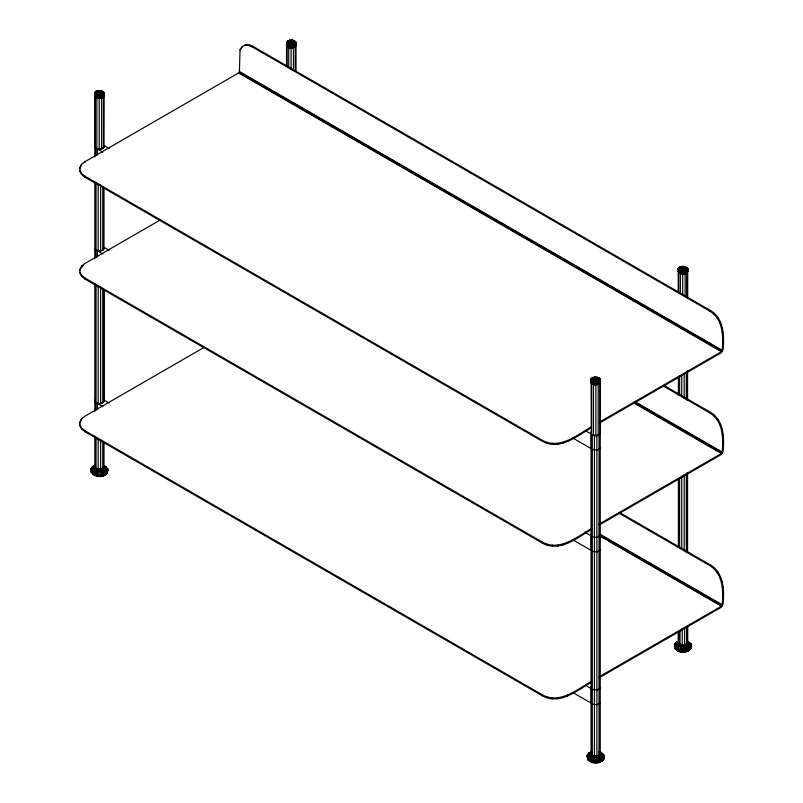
<?xml version="1.0" encoding="UTF-8"?>
<svg xmlns="http://www.w3.org/2000/svg" width="803" height="803" viewBox="0 0 803 803"><rect width="100%" height="100%" fill="white"/><g stroke="black" fill="none" stroke-linecap="round" stroke-linejoin="round"><path stroke-width="1.2" d="M94.824 283.329L94.824 401.751L98.177 403.688L100.636 403.688L103.999 401.751L103.999 289.722M96.049 284.724L96.049 410.253M98.177 403.688L98.177 286.681M102.774 402.976L102.774 288.458M103.999 400.326L103.999 290.796M98.779 470.458C103.707 476.862 99.02 478.106 92.857 474.493L92.837 472.736L96.29 469.675M286.912 43.733C287.916 41.796 299.75 43.091 294.249 40.752C290.044 41.666 283.539 48.953 292.653 47.568C289.07 49.746 283.268 43.663 289.481 41.425L289.642 40.28L292.874 45.329L292.914 47.648L290.445 47.738L290.485 45.45L292.071 40.17L294.37 40.782L289.642 40.28L287.534 41.244L292.101 40.19L294.299 40.742L289.642 40.28L294.37 40.782M593.788 384.396L593.879 382.208L597.452 377.239L600.433 379.478L600.042 383.041L598.576 384.165L593.798 384.496L590.837 382.278L591.189 378.775L592.755 377.601L597.492 377.269C597.713 379.719 602.963 382.098 598.576 384.165C586.973 384.607 598.526 385.741 600.182 382.86C591.289 388.441 587.394 379.377 599.339 378.093C597.924 376.998 590.125 376.145 591.128 380.702C588.91 383.151 597.211 385.781 591.801 383.613M595.836 756.988C607.429 765.841 581.693 764.155 593.126 756.526M683.162 646.214C694.766 655.9 668.056 653.06 681.115 645L681.727 652.076L689.185 650.43L691.463 647.469L690.871 643.645L686.726 642.741M678.886 271.434L678.123 271.233L678.113 269.286L678.706 267.78L680.422 266.706L685.19 266.576L682.811 266.285L687.84 269.095L687.207 272.498L685.491 273.552L680.753 273.642L680.793 271.324L685.16 266.586L687.107 267.7L687.127 269.517M97.906 470.367C90.127 478.568 108.706 478.628 104.43 470.789L102.935 469.293M601.056 753.605L601.045 752.411L598.978 751.859M106.086 467.838L106.066 466.643L104.209 465.85M685.632 651.635L689.657 649.818L689.616 648.553L686.846 645.983L686.013 649.958L681.657 650.219L677.652 649.185L675.082 647.148L674.63 644.628L679.117 642.36C675.263 640.904 673.185 646.034 675.112 648.904L677.943 651.103L681.817 651.865M678.655 269.688L678.706 267.78L680.482 266.676L687.107 267.7M678.826 272.508L680.783 273.632C674.661 270.741 684.015 267.519 686.916 267.54L687.84 269.095L687.298 272.337C680.332 277.657 684.648 270.109 682.58 267.178L682.821 266.275L678.706 267.78L678.113 269.286L678.856 270.681M103.938 94.202L104.26 95.657L103.266 97.093L101.198 98.016L104.219 95.778L103.206 97.153C100.696 98.709 97.073 98.418 94.925 96.47L94.583 93.088L95.637 91.602L97.615 90.729L103.908 92.385L102.242 91.1C86.985 96.782 106.327 103.577 103.868 92.275M104.26 95.657L103.115 97.163C99.873 99.211 93.228 98.086 94.583 93.088L95.577 91.652C101.188 87.266 100.285 103.035 104.049 95.868M96.39 475.978L100.726 476.239L107.281 473.178L107.873 468.982L103.567 467.487M286.45 44.386L286.882 46.032L286.691 42.348L296.026 43.402L296.056 45.46L294.872 46.825L290.525 47.658L287.354 46.313L290.475 47.758L292.965 47.518L288.167 47.136L290.576 47.538M591.219 754.94C595.364 758.062 589.693 754.89 590.958 752.562C590.516 754.679 593.377 755.392 594.913 755.693C591.49 764.998 598.837 764.727 604.137 758.243L603.655 754.479L599.399 753.505M591.721 751.989L589.081 753.094L587.194 755.482L587.635 759.236C591.399 763.151 597.793 763.121 602.33 760.582L602.29 759.327L601.005 758.042L601.758 755.412L603.545 754.418L604.137 758.243C604.207 761.676 592.243 764.607 602.2 761.003L603.976 758.694L603.675 755.683M677.632 642.27L676.869 644.377L677.652 649.185L688.322 647.268L689.084 644.648L690.871 643.645L691.463 647.469C688.904 652.277 682.309 652.829 677.672 650.942M98.779 98.207L99.442 91.432L100.024 90.568L102.292 91.09M97.083 470.016L97.033 472.034L92.837 472.736L91.06 470.428L95.075 465.951C91.974 465.539 90.147 469.604 91.08 472.194L95.728 475.476M100.666 476.35L104.711 475.215L107.431 472.736C108.014 468.822 104.38 476.299 103.738 472.124L105.334 469.645L107.763 468.902L107.411 471.522C103.627 475.306 97.314 475.195 92.837 472.736L93.479 467.918L95.587 467.527M103.888 466.061L105.986 466.593L105.334 469.645L107.311 471.411C103.567 475.316 97.273 475.466 92.757 472.867L90.95 470.528L91.512 467.918L94.041 465.891L91.371 468.099L90.93 471.732L93.66 474.603M596.298 384.687L595.043 377.069L600.433 379.478M596.197 384.466C609.698 379.548 587.144 388.813 599.982 383.051L600.052 382.047M99.793 470.518L99.642 472.305L96.38 474.222M286.691 42.348L286.842 43.774L290.485 45.45L292.874 45.329L293.065 43.623L295.634 41.886L295.855 43.272L292.904 45.39L290.465 45.57L286.741 43.884M592.664 755.121C591.821 757.159 598.215 758.122 597.352 755.543L599.349 754.71L600.343 753.415L600.092 751.999L600.343 754.388L599.761 754.82M686.665 626.561L686.665 644.909L684.578 646.003L684.678 627.394M600.192 422.649L721.395 352.678L723.071 349.767C724.346 335.945 723.904 318.6 710.474 310.5L252.855 46.303L248.97 44.767L245.457 44.797L241.833 46.895L240.037 49.916L239.424 71.507L238.581 72.963L84.927 161.674L81.655 164.274L79.929 167.335L79.929 171.521L81.655 174.582L84.927 177.192L542.547 441.389C559.952 450.824 577.277 435.818 591.54 427.648M598.626 384.115C599.45 380.742 593.598 376.085 591.189 378.775M588.98 754.338L588.98 753.174L591.681 752.02L588.96 753.254L587.154 755.603L587.786 759.678L590.998 761.746M676.307 643.574L676.347 642.35L679.017 641.236L676.307 642.4L674.52 644.709L675.514 649.175M91.08 472.194L91.391 469.183M97.926 470.177L95.778 469.394L94.724 467.878L94.975 465.499L94.724 467.878L95.948 469.494M94.975 466.473L95.015 468.279M102.031 469.805L103.768 468.661L104.099 466.051M592.755 377.601L595.033 377.059L591.289 378.715L590.827 380.331L591.801 381.676L596.298 382.75L600.152 381.034L600.473 379.588L599.339 378.093M685.551 273.512C686.274 270.35 681.305 265.01 678.686 267.871L678.113 269.286M600.192 421.675L721.395 351.704L722.228 350.259C723.503 336.427 723.061 319.082 709.641 310.982L252.022 46.785L248.127 45.249L244.614 45.289M599.118 524.108L721.395 453.514L722.228 452.059C723.503 438.227 723.061 420.892 709.641 412.792L663.007 385.872M599.118 676.819L721.395 606.225L722.228 604.769C723.503 590.938 723.061 573.603 709.641 565.503L618.551 512.906M104.229 93.831L103.246 95.055C96.159 98.408 90.839 92.415 101.931 92.536L104.199 93.71L103.266 95.176C100.797 96.812 94.603 96.912 94.734 92.887L95.637 91.602L97.635 90.749L95.637 91.602L97.575 90.759L94.624 92.967L95.637 91.602L100.044 90.578L101.991 93.188C106.769 97.655 97.564 100.054 94.884 96.36M591.128 380.702L591.339 448.716L572.88 438.057M593.859 382.268L598.486 381.857L599.951 380.752L600.263 379.377C598.376 379.949 589.292 377.902 591.911 381.415L593.879 382.208L593.036 379.458L591.359 378.705L600.012 380.793L596.288 382.609L593.808 382.419L590.867 380.21M596.298 382.75L600.112 380.903L600.333 379.397M102.212 469.865L102.403 468.611L103.848 467.466M101.198 98.016L103.115 97.163M682.279 646.234L681.817 647.981L677.351 645.883C668.829 649.266 688.241 652.458 689.667 648.734L691.443 646.254L686.866 643.584M591.931 755.593C579.495 759.437 599.48 763.653 602.33 759.417L604.007 756.928L599.52 756.747L598.687 760.722L594.33 760.993L590.325 759.959L587.756 757.912L590.305 753.043L589.081 753.094L587.154 755.603L589.081 753.094L591.691 752.01L588.98 753.174M295.002 46.785L294.982 44.707L292.071 40.17L289.481 41.425L287.564 41.134M600.092 752.973L599.53 753.585M687.087 644.046L687.589 643.845L687.418 626.33M599.349 754.71L599.118 755.994M599.861 434.303L599.861 383.392L600.403 382.007L600.403 432.917L599.861 434.303L595.856 435.768L591.64 434.503L590.908 433.148L591.239 432.014M591.239 533.814L591.339 550.517L572.88 539.867M591.239 686.525L591.339 703.227L572.88 692.577M104.019 467.276L103.848 468.43L102.403 469.584L100.154 470.156L95.718 469.183L94.724 466.914M107.893 470.187L107.311 471.06M687.589 643.845L687.669 626.501M593.036 379.458L594.059 378.243L596.358 377.982M591.048 380.08L596.087 380.933L598.265 379.417M680.693 273.612L685.431 273.411L687.107 272.518L687.378 271.304L685.461 273.542L687.107 272.518L687.659 271.153L687.207 272.498C682.48 275.61 689.998 270.872 687.077 271.273M678.776 267.72C676.809 270.741 680.372 265.632 682.58 267.178M591.44 380.853L590.908 382.238L591.64 383.593L591.64 434.503M590.908 433.148L591.44 431.763M286.48 42.559L287.705 41.094L288.95 43.211L288.297 44.868L292.904 45.39M678.264 269.075L680.512 266.686L678.264 269.075L678.886 270.551C680.844 273.341 691.012 271.775 685.34 268.031M687.619 268.864L685.481 271.294L683.142 271.705L678.977 270.42L678.334 269.055L687.619 268.864L686.916 267.54M683.142 271.635L680.362 268.674L681.516 267.419M685.591 268.664L684.437 269.918L679.037 270.38L680.793 271.324M687.719 271.133L686.866 272.498M684.648 645.943L682.249 646.094L682.239 628.779M687.84 269.095L685.561 271.575M104.149 248.488L101.861 250.677L97.434 250.827L97.434 256.88M104.149 401.189L101.861 403.387L97.434 403.528L97.434 409.59M95.206 147.792L95.206 96.892L94.664 95.507L94.664 146.407L95.206 147.792L96.862 148.836L99.211 149.268L103.416 147.993L103.416 97.093L104.159 95.738L103.999 147.24L102.774 148.465L98.177 149.177L94.824 147.24M103.416 147.993L104.159 146.638L101.861 148.876L97.434 149.017L97.434 155.079M295.283 71.507L295.283 46.674L296.016 45.319L296.016 71.397M79.929 168.309L81.655 164.274M160.67 219.751L84.927 263.484L81.655 266.084L79.929 269.146L79.929 273.331L81.655 276.393L84.927 278.992L542.547 543.199C559.952 552.625 577.277 537.619 591.54 529.448M79.929 270.109L81.655 267.058L83.291 265.753M203.962 347.468L84.927 416.185L81.655 418.795L79.929 421.846L79.929 426.042L81.655 429.093L84.927 431.703L542.547 695.9C559.952 705.335 577.277 690.329 591.54 682.159M79.929 422.82L81.655 418.795M107.311 471.411L102.543 470.668L100.736 474.483L104.731 473.459L101.77 472.034L100.505 470.428M686.956 297.682L686.956 272.859L687.719 271.504L687.719 297.582M287.434 46.022L290.475 47.758L288.237 47.176M242.667 46.413L240.037 49.916M293.607 41.836L294.249 40.752M675.082 647.148L676.869 644.377L678.987 643.725M101.931 92.536L103.707 92.204L104.089 93.61L101.248 95.918M691.002 646.254L691.303 647.931L689.526 650.229L686.003 651.705M94.583 93.088L95.728 91.592L99.442 91.432M599.54 754.358L604.007 756.928L602.29 759.327C597.803 761.937 591.399 761.917 587.655 758.032M686.846 645.983L691.333 646.164L689.616 648.553C685.13 651.163 678.726 651.143 674.982 647.258M676.347 642.35L674.48 644.829L676.407 642.32L679.047 641.216L676.307 642.4M94.734 92.887L95.115 94.252L96.581 95.356L98.799 95.888L96.892 93.339L98.337 91.562M96.531 95.406L101.208 95.768L104.019 93.58L101.991 93.188L100.485 94.312L95.115 94.252M600.343 754.388L599.279 755.894L597.141 756.677M686.204 645.18L687.669 643.615L687.418 642.199M604.007 756.928L602.23 759.236L598.687 760.722L602.29 759.327L604.117 757.028L602.33 759.417L598.737 761.013M601.929 760.441L602.963 759.086L601.859 761.194L598.305 762.408M603.555 759.016L602.2 761.003L598.516 762.599M691.333 646.164L689.546 648.473L686.013 649.958L689.616 648.553L691.443 646.254L689.657 648.643L686.063 650.249M104.089 93.61L101.178 95.708L99.381 94.443M292.874 45.329L295.926 43.302M295.012 44.838L296.026 43.402M294.872 46.825L296.096 45.349L295.865 43.884M691.483 646.385L689.657 648.643L686.043 650.099M604.157 757.159L602.33 759.417L598.727 760.873M591.018 382.379L591.269 380.953M100.726 476.239L104.711 475.215L106.879 473.439L104.44 475.376L100.566 476.139L104.44 475.376L107.281 473.178L107.913 469.093L105.986 466.593L104.159 466.563L105.414 468.109M94.824 249.04L98.177 250.978L102.774 250.265L103.999 249.04L103.999 187.782M591.068 433.74L592.293 434.965L596.88 435.678L600.242 433.74M600.242 448.285L596.88 450.222L592.293 449.509L591.068 448.285M600.242 535.541L596.88 537.478L592.293 536.775L591.068 535.541M600.242 550.085L596.88 552.022L592.293 551.32L591.068 550.085M600.242 688.251L596.88 690.189L592.293 689.476L591.068 688.251M600.242 702.796L596.88 704.733L592.293 704.02L591.068 702.796M294.902 44.577L293.065 43.623L290.485 45.45L288.95 43.211M107.411 471.522C103.687 475.527 97.273 475.587 92.726 473.007L90.95 470.528L95.457 468.621M681.657 650.219L684.467 647.931L684.046 645.271L686.465 647.409L689.546 648.473L688.613 645.873L686.816 644.588M594.33 760.993L597.141 758.705L601.005 758.042L599.52 756.747M91.371 468.099L94.092 465.87L94.393 466.774C87.136 471.572 95.517 463.08 94.001 467.105M104.822 474.643L106.317 473.449M674.52 644.709L679.097 644.317M600.012 380.793L596.268 382.389L594.953 380.893M685.531 271.434L687.8 268.975L687.248 270.4L685.531 271.434L680.713 271.534M600.112 380.903L596.278 382.449M600.152 381.034L596.288 382.609M591.64 383.593L595.856 384.868L599.861 383.392M685.571 273.411L687.298 272.337L687.87 270.912L687.298 272.337C684.808 274.365 679.368 274.666 678.083 271.113M685.481 271.294L687.689 268.885L687.177 270.3L685.481 271.294L683.383 270.159M248.127 45.249L248.97 44.767M252.022 46.785L252.855 46.303M709.641 310.982L710.474 310.5M713.526 313.943L714.369 313.461M717.039 318.038L717.882 317.556M719.829 322.866L720.662 322.374M721.616 327.955L722.459 327.463M722.228 332.803L723.071 332.322M79.929 170.557L81.655 173.619L84.927 176.218L542.547 440.425C559.952 449.851 577.277 434.845 591.54 426.674M709.641 412.792L710.474 412.31C723.904 420.411 724.346 437.745 723.071 451.577L721.395 454.478L599.118 525.082M713.526 415.753L714.369 415.261M717.039 419.839L717.882 419.357M719.829 424.667L720.662 424.185M721.616 429.756L722.459 429.274M722.228 434.604L723.071 434.122M79.929 272.358L81.655 275.419L84.927 278.019L542.547 542.226C559.952 551.651 577.277 536.655 591.54 528.484M709.641 565.503L710.474 565.011C723.904 573.111 724.346 590.456 723.071 604.278L721.395 607.188L599.118 677.782M713.526 568.454L714.369 567.972M717.039 572.549L717.882 572.067M719.829 577.377L720.662 576.895M721.616 582.466L722.459 581.974M722.228 587.314L723.071 586.832M79.929 425.068L81.655 428.129L84.927 430.729L542.547 694.936C559.952 704.361 577.277 689.355 591.54 681.185M680.211 644.287L677.351 645.883L680.171 645.221M590.245 761.144L588.187 759.949L587.304 755.402L591.791 753.134M95.206 96.892L99.211 98.367L103.416 97.093M286.53 66.197L286.53 45.088L287.062 46.474L288.729 47.518L293.476 47.638L295.283 46.674M678.234 292.312L678.234 271.203L678.736 272.588L680.382 273.652L685.12 273.803L686.956 272.859M101.268 96.059L104.199 93.71L101.208 95.768M102.904 97.123L101.228 97.886L103.286 97.002M294.299 47.006L292.884 47.638L295.032 46.674M676.287 642.48L678.997 641.346M686.665 644.909L684.678 645.742L679.99 645.311L679.99 630.686M689.657 649.818C685.12 652.347 678.726 652.387 674.962 648.473M685.842 651.825L688.733 650.34M599.349 755.683L594.913 756.667L592.664 756.085M286.52 42.449L286.711 44.014L290.445 45.811L294.982 44.707M679.99 645.311L678.545 644.167L678.545 632.021M591.66 754.499L587.304 755.402M685.15 273.361L683.122 273.723M95.718 468.209L97.705 469.042L102.403 468.611M102.352 469.795L97.735 470.217L97.705 469.042M100.756 474.784L104.832 473.74L107.441 471.652L104.822 473.64L100.756 474.633M104.822 474.814L100.756 475.858L96.33 475.587L92.736 474.081M600.042 383.041L599.439 383.031M592.845 755.994L590.024 756.657L590.325 759.959L597.141 758.705L596.86 756.928M678.465 641.848L676.407 642.32L679.147 643.313M591.138 752.622L589.081 753.094L591.821 754.087M690.289 648.322L690.871 648.242M603.685 754.599L600.975 752.371L599.5 752.541L601.286 753.907L601.758 755.412L599.64 754.94M101.991 93.188L94.804 92.877L96.892 93.339M594.913 755.693L597.352 755.543M594.923 756.858L597.332 756.717M290.445 47.738L288.136 47.036L292.954 47.618M290.455 41.083L292.884 41.334M292.091 43.954L289.672 43.713M591.771 755.091L589.543 755.151L590.024 756.657L594.491 758.745L594.019 756.767M292.954 45.681L288.157 45.199M91.512 467.918L95.477 468.109M678.545 644.167L679.097 644.528M591.771 755.302L590.958 753.525M686.706 643.083L688.613 643.143L689.084 644.648L686.966 644.177M684.437 269.918L687.077 270.22L678.876 267.7L680.362 268.674M678.334 269.055L680.613 269.306M680.683 273.502L683.152 273.833M595.224 377.952L592.815 377.601L593.276 378.815M100.485 94.312L103.095 94.864L95.728 91.592L96.832 92.686M680.041 645.522L682.329 646.044M599.018 751.889L601.076 752.521M590.346 761.716L594.33 762.74M292.101 40.19L294.39 40.883M288.187 45.058L292.944 45.54L288.257 44.928M678.284 631.851L678.284 642.751L678.876 643.293M587.756 757.57L588.338 757.751M103.236 468.912L105.334 469.645L103.346 468.33M592.162 383.623L594.09 384.316M596.087 380.933L598.486 381.857L598.034 380.06M287.354 46.313L288.648 47.026M289.481 41.425L293.065 43.623M239.424 71.507L722.228 350.259M239.314 72.059L722.118 350.801M239.003 72.591L721.817 351.333M238.581 72.963L721.395 351.704M663.85 385.39L710.474 412.31M635.434 401.942L722.228 452.059M634.24 401.871L722.118 452.611M633.928 402.403L721.817 453.143M633.507 402.775L721.395 453.514M103.728 145.383L109.158 148.515M97.434 149.017L102.854 152.148M585.909 431.04L591.339 434.172M619.384 512.424L710.474 565.011M103.728 247.183L109.158 250.325M599.63 533.985L722.228 604.769M599.52 534.537L722.118 605.311M599.209 535.069L721.817 605.843M599.881 536.063L721.395 606.225M97.434 250.827L102.854 253.959M584.825 532.218L591.339 535.972M103.728 399.894L109.158 403.026M97.434 403.528L102.854 406.659M585.909 685.551L591.339 688.683M95.627 96.521L94.553 94.905M588.187 759.949L587.635 759.236M286.721 45.952L286.661 44.637M599.49 755.352L601.286 756.647L602.23 759.236L599.138 758.183L597.522 756.757M691.012 643.825L688.301 641.597L686.826 641.768L688.613 643.143L688.392 641.748M678.545 643.193L682.239 644.919L684.678 644.779L687.669 642.641L687.418 641.236M680.171 645.602L678.615 644.397L678.284 642.751M676.066 649.175L678.324 650.972M286.681 45.841L288.277 47.176M675.082 646.796L674.5 645.913M102.543 470.668L103.738 472.124L97.033 472.034L94.664 471L93.409 469.454M590.797 382.158L591.941 383.663M678.304 271.344L678.987 272.388L678.575 271.304M100.064 470.307L100.154 469.193M590.908 447.642L591.339 448.716M590.908 549.443L591.339 550.517M590.908 702.153L591.339 703.227M600.975 752.371L601.286 753.907M687.137 642.681L687.378 644.006M678.284 641.788L678.826 644.528M295.705 41.897L296.066 43.523M687.569 370.996L687.569 399.844M687.569 472.746L687.569 552.584M687.217 271.364L687.217 297.431M687.087 626.45L687.087 642.591M686.997 371.076L686.997 399.753M686.997 472.837L686.997 552.494M686.334 372.401L686.334 399.824M686.334 474.151L686.334 552.564M685.12 273.803L685.12 296.146M684.206 374.359L684.206 398.037M684.206 474.864L684.206 550.788M682.711 274.094L682.711 295.203M681.747 374.359L681.747 396.792M681.747 476.109L681.747 548.298M680.382 273.652L680.382 293.517M679.619 376.135L679.619 394.835M679.619 477.885L679.619 547.586M678.876 631.911L678.876 641.838M678.736 272.588L678.736 292.453M678.394 377.229L678.394 394.855M678.394 478.969L678.394 547.606M600.242 433.53L600.242 756.627M599.008 434.965L599.008 757.851M598.195 384.446L598.195 435.346M596.88 435.678L596.88 757.309M595.856 384.868L595.856 435.768M594.421 435.678L594.421 757.309M593.457 384.557L593.457 435.457M592.293 434.965L592.293 757.851M591.068 432.315L591.068 755.372M567.731 440.425L567.731 441.389M567.731 542.226L567.731 543.199M567.731 694.936L567.731 695.9M563.224 442.312L563.224 443.286M563.224 544.123L563.224 545.086M563.224 696.823L563.224 697.797M557.924 443.306L557.924 444.28M557.924 545.117L557.924 546.08M557.924 697.817L557.924 698.791M552.354 443.306L552.354 444.28M552.354 545.117L552.354 546.08M552.354 697.817L552.354 698.791M547.054 442.312L547.054 443.286M547.054 544.123L547.054 545.086M547.054 696.823L547.054 697.797M542.547 440.425L542.547 441.389M542.547 542.226L542.547 543.199M542.547 694.936L542.547 695.9M293.476 47.638L293.476 69.981M291.077 47.949L291.077 69.048M288.729 47.518L288.729 67.382M287.062 46.474L287.062 66.338M103.999 442.413L103.999 470.126M102.774 186.697L102.774 250.265M102.774 441.309L102.774 471.351M101.61 98.056L101.61 148.957M100.636 184.911L100.636 250.978M100.636 286.681L100.636 403.688M100.636 439.512L100.636 472.064M99.211 98.367L99.211 149.268M98.177 184.911L98.177 250.978M98.177 438.257L98.177 472.064M96.862 97.936L96.862 148.836M96.049 148.465L96.049 155.732M96.049 182.954L96.049 257.542M96.049 437.555L96.049 471.351M94.824 145.815L94.824 156.926M94.824 181.548L94.824 258.737M94.824 400.326L94.824 411.447M94.824 436.149L94.824 470.126M84.927 161.674L84.927 162.648M84.927 176.218L84.927 177.192M84.927 278.019L84.927 278.992M84.927 430.729L84.927 431.703M81.655 173.619L81.655 174.582M81.655 266.084L81.655 267.058M81.655 275.419L81.655 276.393M81.655 428.129L81.655 429.093M95.166 96.25L94.774 95.155L95.166 96.25"/></g></svg>
